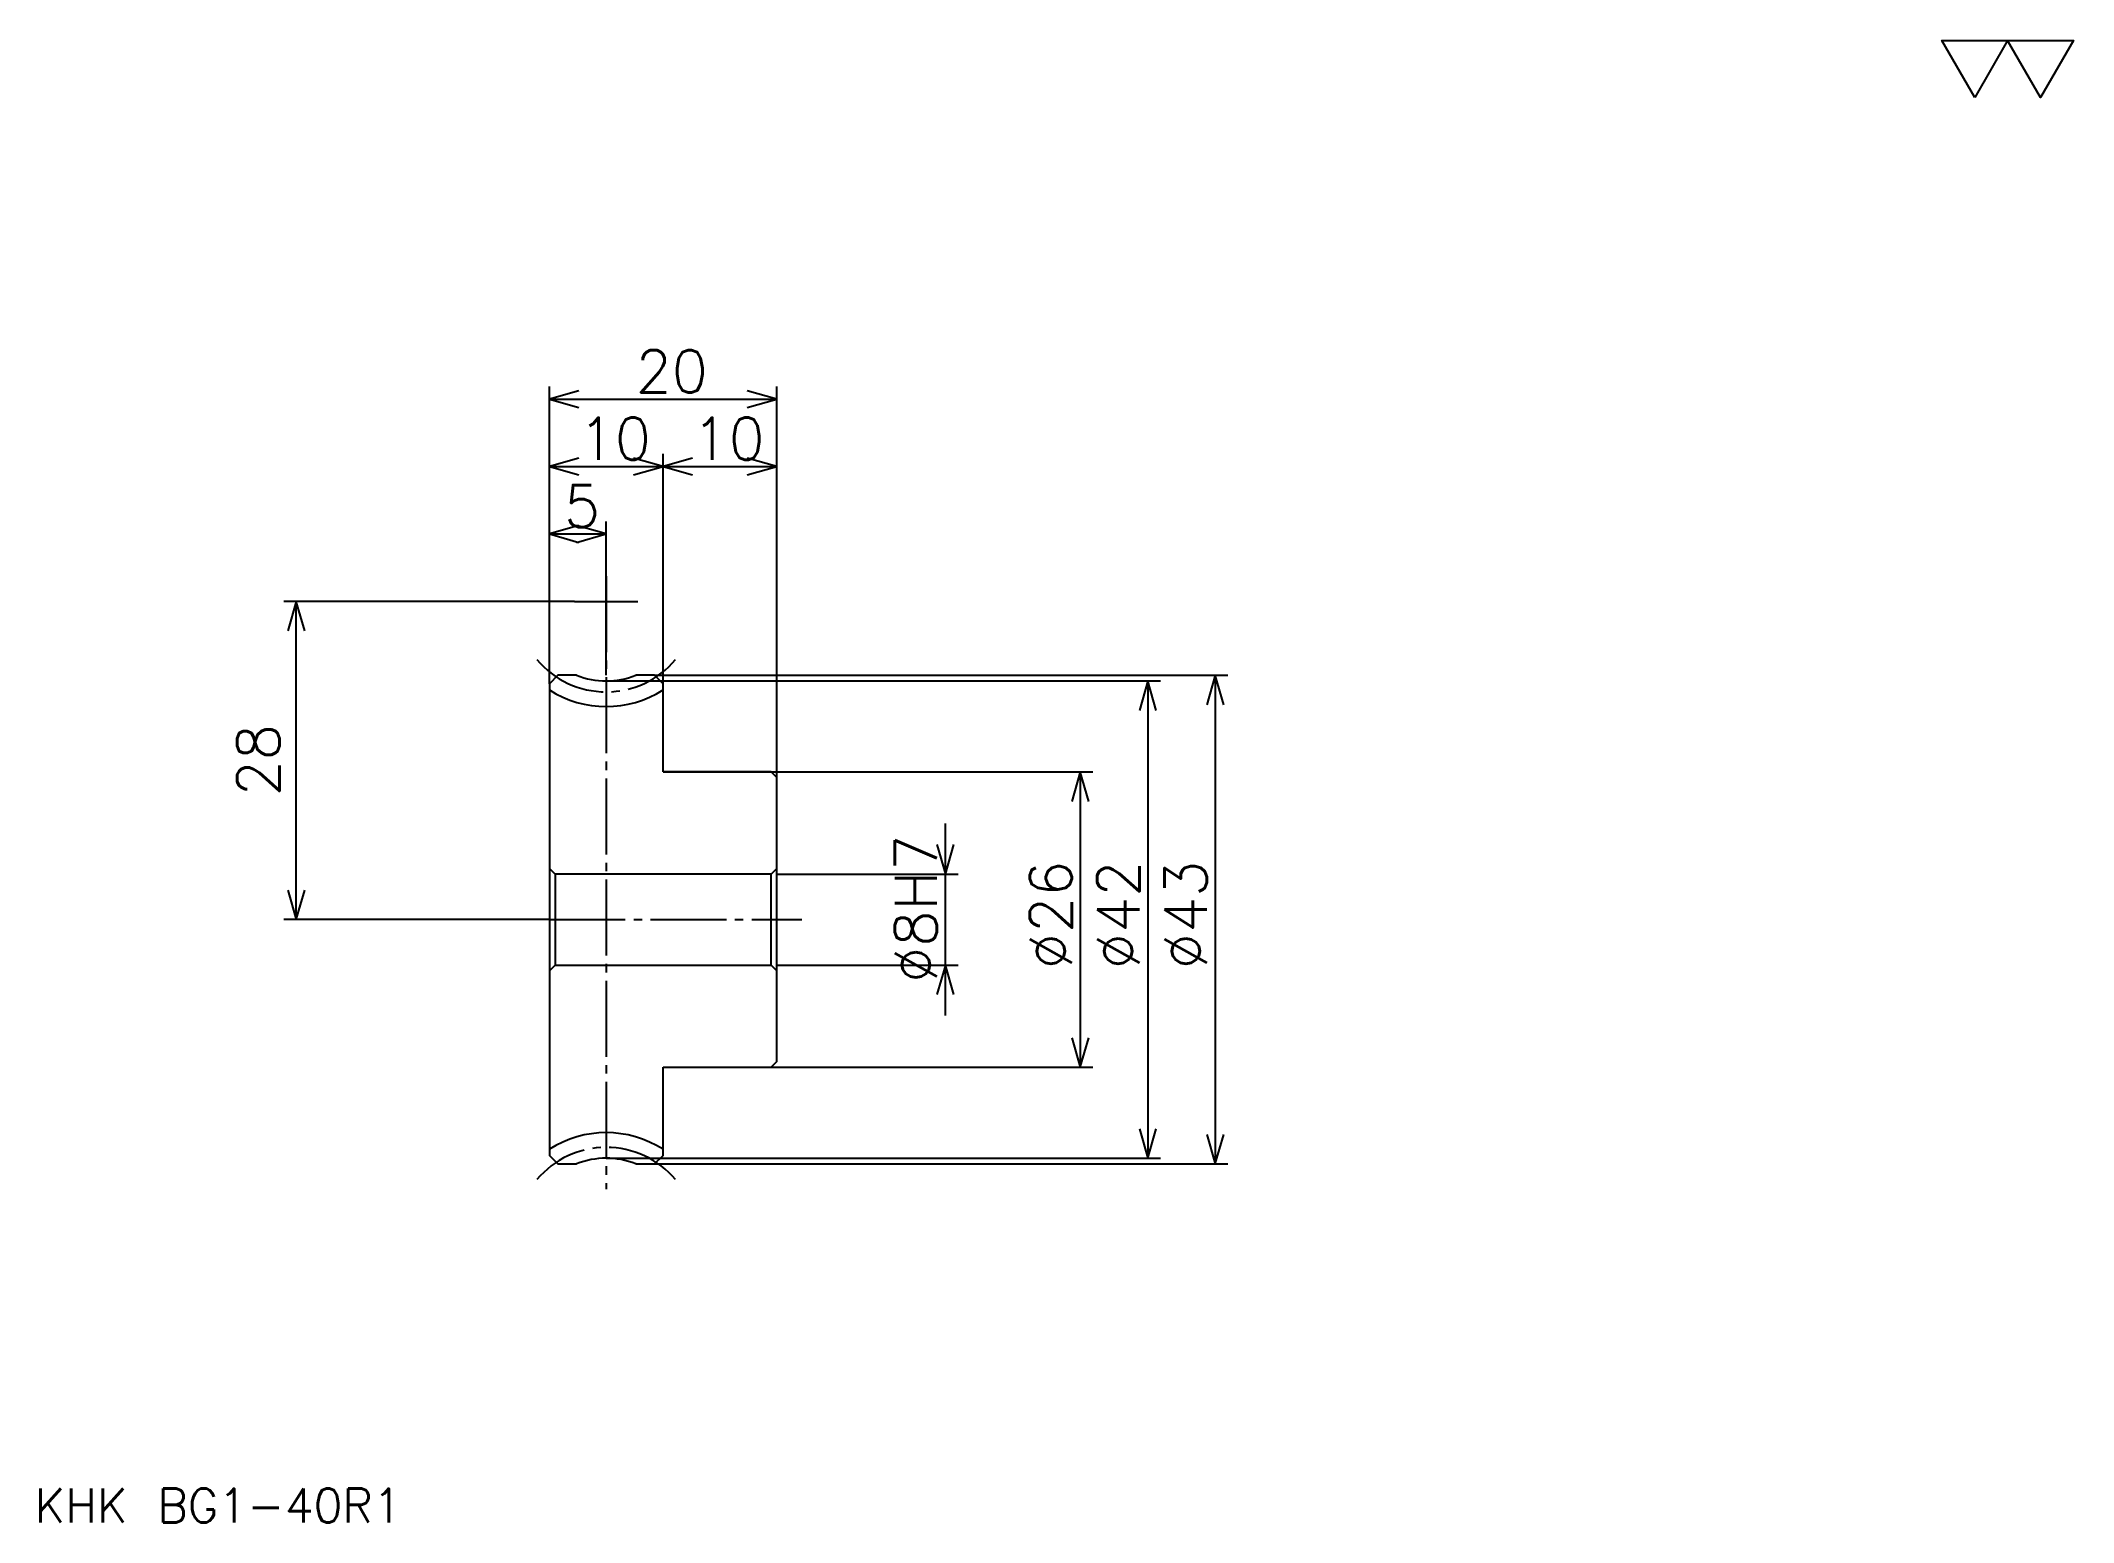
# Model space of a CAD drawing. Extents: x 8 to 187, y 8 to 139.
import ezdxf

# ---------------------------------------------------------------- set-up
doc = ezdxf.new("R2010")
doc.units = 0
doc.linetypes.add('DASHDOT', pattern=[8.903224, 6.677419, -0.741935, 0.741935, -0.741935])
doc.layers.get('0').update_dxf_attribs({"linetype": 'CONTINUOUS'})
doc.layers.add('DASHDOT', color=6, linetype='DASHDOT')
doc.styles.add('KANJI', font='TXT', dxfattribs={"bigfont": 'BIGFONT'})

msp = doc.modelspace()

# ---------------------------------------------------------------- linework, layer by layer
at = {"color": 5}
for p, q in [((52.677414, 82.709671), (52.677414, 108.129028)), ((72.677414, 82.709671), (72.677414, 108.129028)), ((52.677414, 107.016129), (72.677414, 107.016129)), ((62.677414, 82.709671), (62.677414, 102.193542)), ((52.677414, 101.080643), (62.677414, 101.080643)), ((62.677414, 101.080643), (72.677414, 101.080643)), ((52.677414, 95.145157), (57.677414, 95.145157)), ((57.677414, 82.709671), (57.677414, 96.258064)), ((54.903221, 89.209671), (29.306446, 89.209671)), ((30.41935, 61.209675), (30.41935, 89.209671)), ((52.677414, 81.967743), (52.677414, 82.709671)), ((61.935478, 82.709671), (72.677414, 82.709671)), ((62.677414, 81.967743), (62.677414, 82.709671)), ((72.677414, 82.709671), (112.370964, 82.709671)), ((72.677414, 73.709671), (72.677414, 82.709671)), ((111.258057, 82.709671), (111.258057, 39.709675)), ((57.677414, 82.209671), (72.677414, 82.209671)), ((72.677414, 82.209671), (106.435478, 82.209671)), ((105.322571, 82.209671), (105.322571, 40.209675)), ((62.677414, 74.209671), (72.677414, 74.209671)), ((72.677414, 74.209671), (100.5, 74.209671)), ((99.387093, 74.209671), (99.387093, 48.209675)), ((87.516129, 52.758064), (87.516129, 69.661285)), ((72.677414, 65.209671), (88.629028, 65.209671)), ((52.677414, 61.209675), (29.306446, 61.209675)), ((72.677414, 57.209675), (88.629028, 57.209675)), ((62.677414, 48.209675), (72.677414, 48.209675)), ((72.677414, 48.209675), (100.5, 48.209675)), ((57.677414, 40.209675), (72.677414, 40.209675)), ((61.935478, 39.709675), (72.677414, 39.709675)), ((72.677414, 40.209675), (106.435478, 40.209675)), ((72.677414, 39.709675), (112.370964, 39.709675))]:
    msp.add_line(p, q, dxfattribs=at)
at = {"color": 4}
for p, q in [((72.677414, 65.709671), (72.177414, 65.209671)), ((52.677414, 56.709675), (53.177414, 57.209675)), ((72.677414, 56.709675), (72.177414, 57.209675))]:
    msp.add_line(p, q, dxfattribs=at)
at = {"color": 7}
msp.add_lwpolyline([(178.064514, 133.548386), (175.170959, 138.563873), (186.745163, 138.563873), (183.851608, 133.548386), (180.958069, 138.563873), (178.064514, 133.548386)], dxfattribs=at)
at = {"color": 5}
for points in [[(55.274189, 107.758057), (52.677414, 107.016129), (55.274189, 106.274185)], [(70.080643, 106.274185), (72.677414, 107.016129), (70.080643, 107.758057)], [(55.274189, 101.822578), (52.677414, 101.080643), (55.274189, 100.338707)], [(60.080639, 100.338707), (62.677414, 101.080643), (60.080639, 101.822578)], [(65.274185, 101.822578), (62.677414, 101.080643), (65.274185, 100.338707)], [(70.080643, 100.338707), (72.677414, 101.080643), (70.080643, 101.822578)], [(55.274189, 95.8871), (52.677414, 95.145157), (55.274189, 94.403229)], [(55.080639, 94.403229), (57.677414, 95.145157), (55.080639, 95.8871)], [(31.161285, 86.6129), (30.41935, 89.209671), (29.677414, 86.6129)], [(112, 80.1129), (111.258057, 82.709671), (110.516129, 80.1129)], [(106.064514, 79.6129), (105.322571, 82.209671), (104.580643, 79.6129)], [(100.129028, 71.6129), (99.387093, 74.209671), (98.645157, 71.6129)], [(86.774185, 67.80645), (87.516129, 65.209671), (88.258057, 67.80645)], [(29.677414, 63.80645), (30.41935, 61.209675), (31.161285, 63.80645)], [(88.258057, 54.6129), (87.516129, 57.209675), (86.774185, 54.6129)], [(98.645157, 50.80645), (99.387093, 48.209675), (100.129028, 50.80645)], [(104.580643, 42.80645), (105.322571, 40.209675), (106.064514, 42.80645)], [(110.516129, 42.30645), (111.258057, 39.709675), (112, 42.30645)]]:
    msp.add_lwpolyline(points, dxfattribs=at)
at = {"color": 4}
for points in [[(55.079338, 82.709671), (53.41935, 82.709671), (52.677414, 81.967743), (52.677414, 56.709675)], [(62.677414, 74.209671), (62.677414, 81.967743), (61.935478, 82.709671), (60.27549, 82.709671)], [(62.677414, 48.209675), (72.177414, 48.209675), (72.677414, 48.709675), (72.677414, 73.709671), (72.177414, 74.209671), (62.677414, 74.209671)], [(52.677414, 65.709671), (53.177414, 65.209671), (53.177414, 57.209675), (72.177414, 57.209675), (72.177414, 65.209671), (53.177414, 65.209671)], [(52.677414, 56.709675), (52.677414, 40.451611), (53.41935, 39.709675), (55.079338, 39.709675)], [(60.27549, 39.709675), (61.935478, 39.709675), (62.677414, 40.451611), (62.677414, 48.209675)]]:
    msp.add_lwpolyline(points, dxfattribs=at)
for centre, radius, start, end in [((57.677414, 89.209671), 7, 248.21321192, 291.78678997), ((57.677414, 89.209671), 9.25, 237.27955407, 302.72044593), ((57.677414, 33.209675), 9.25, 57.27955407, 122.72044593), ((57.677414, 33.209675), 7, 68.21321003, 111.78678808)]:
    msp.add_arc(centre, radius, start, end, dxfattribs=at)
at = {"layer": 'DASHDOT', "color": 7}
for p, q in [((57.677414, 91.435486), (57.677414, 37.483868)), ((54.903221, 89.209671), (60.451607, 89.209671)), ((52.677414, 61.209675), (74.903221, 61.209675))]:
    msp.add_line(p, q, dxfattribs=at)
for centre, start, end in [((57.677414, 89.209671), 219.99999648, 320.00000352), ((57.677414, 33.209675), 39.99999648, 140.00000352)]:
    msp.add_arc(centre, 7.96, start, end, dxfattribs=at)

# ---------------------------------------------------------------- texts
at = {"color": 7, "style": 'KANJI'}
for s, height, p in [('20', 3.709677, (60.266125, 107.609673)), ('10', 3.709677, (55.266125, 101.674194)), ('10', 3.709677, (65.266121, 101.674194)), ('5', 3.709677, (53.971767, 95.738708)), ('KHK BG1-40R1', 2.967742, (7.419355, 8.16129))]:
    msp.add_text(s, height=height, dxfattribs=at).set_placement(p)
for s, p in [('28', (28.935478, 72.05645)), ('%%c8H7', (86.774185, 55.645157)), ('%%c26', (98.645157, 56.850803)), ('%%c42', (104.580643, 56.850803)), ('%%c43', (110.516129, 56.850803))]:
    msp.add_text(s, height=3.709677, rotation=90, dxfattribs=at).set_placement(p)

doc.saveas('drawing.dxf')
